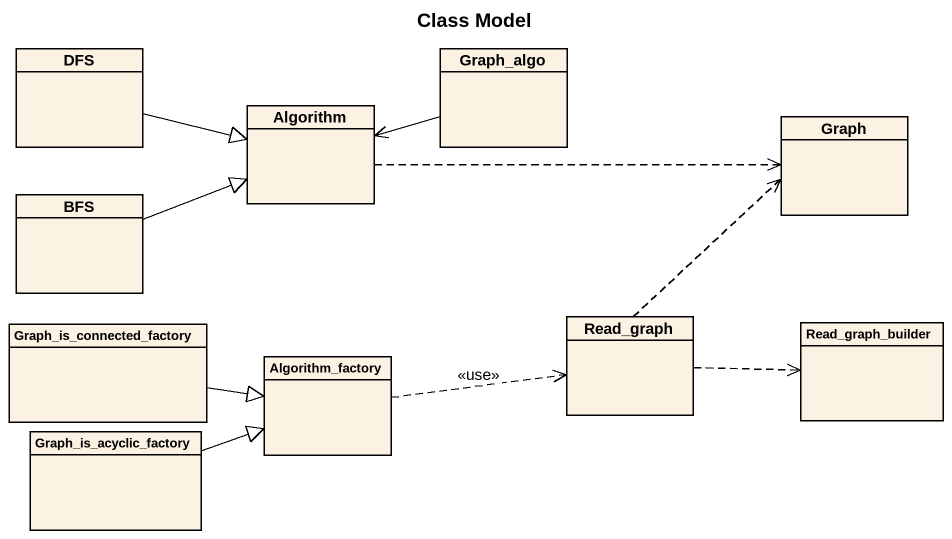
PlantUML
@startuml
title Class Model
hide circle
hide empty members
class DFS
class Graph_algo
class Algorithm
class Graph
class BFS
class Read_graph
class Read_graph_builder
class Graph_is_connected_factory
class Algorithm_factory
class Graph_is_acyclic_factory
DFS -right-|> Algorithm
Graph_algo -left-> Algorithm
Algorithm .right.> Graph
BFS -right-|> Algorithm
Read_graph .up.> Graph
Read_graph .right.> Read_graph_builder
Graph_is_connected_factory -right-|> Algorithm_factory
Algorithm_factory .right.> Read_graph : <<use>>
Graph_is_acyclic_factory -right-|> Algorithm_factory
@enduml
